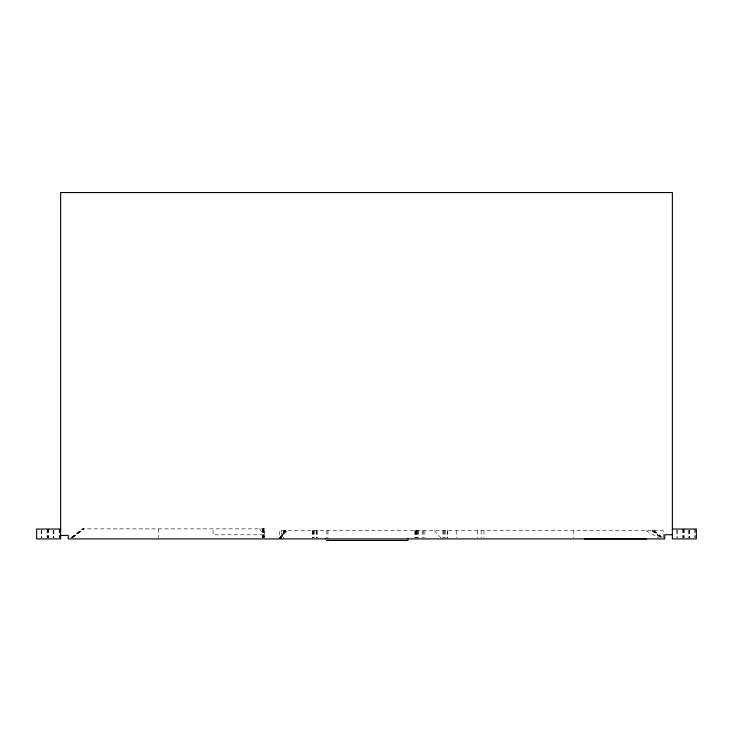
<?xml version="1.0" encoding="UTF-8"?>
<svg xmlns="http://www.w3.org/2000/svg" width="733" height="733" viewBox="0 0 733 733"><rect width="100%" height="100%" fill="white"/><g stroke="black" fill="none" stroke-linecap="round" stroke-linejoin="round"><path stroke-width="0.55" stroke-dasharray="3.67 2.75" d="M280.482 537.995L284.431 530.701M280.922 537.995L285.641 530.701L278.879 538.902M280.143 537.995L285.632 530.701M279.511 538.086L285.201 530.701M279.062 538.902L285.87 530.701M280.07 538.902L286.878 530.701M71.358 537.564L82.444 528.86L264.695 528.86L264.695 537.793M71.981 537.564L83.067 528.86M72.228 537.564L83.315 528.86M72.714 537.564L83.8 528.86M71.66 537.564L83.122 528.86M72.356 537.564L83.709 528.86M646.185 530.701L658.646 537.811M652.068 530.701L661.615 537.646M654.432 530.701L662.678 537.536M652.782 530.701L661.029 537.536M652.141 530.701L660.387 537.536M653.717 530.701L661.862 538.159M434.303 530.701L441.211 538.086M259.619 528.86L265.264 537.995M695.113 529.043L695.113 537.811M694.93 529.043L694.93 537.811M689.588 530.142L689.588 537.811M689.405 530.142L689.405 537.811M689.084 530.142L689.084 537.811M688.901 530.142L688.901 537.811M684.063 529.043L684.063 537.811M683.88 529.043L683.88 537.811M683.064 529.043L683.064 537.811M682.881 529.043L682.881 537.811M677.118 530.142L677.118 537.811M676.935 530.142L676.935 537.811M663.264 537.875L663.264 530.701L279.456 530.701L279.456 537.875M573.765 530.701L573.765 537.875M483.945 530.701L483.945 537.875M481.15 530.701L481.15 537.875M477.513 530.701L477.513 537.875M456.613 530.701L456.613 537.875M447.79 530.701L447.79 537.875M447.423 530.701L447.423 537.875M445.197 530.701L445.197 537.875M444.629 530.701L444.629 537.875M443.547 530.701L443.547 537.875M442.906 530.701L442.906 537.875M424.893 530.701L424.893 537.875M423.234 530.701L423.234 537.875M422.593 530.701L422.593 537.875M418.296 530.701L418.296 537.875M417.819 530.701L417.819 537.875M417.114 530.701L417.114 537.875M416.646 530.701L416.646 537.875M416.17 530.701L416.17 537.875M416.005 530.701L416.005 537.875M415.529 530.701L415.529 537.875M415.455 530.701L415.455 537.875M414.814 530.701L414.814 537.875M327.99 530.701L327.99 538.902M326.881 530.701L326.881 538.902M317.389 530.701L317.389 537.875M316.381 530.701L316.381 537.875M316.198 530.701L316.198 537.875M314.659 530.701L314.659 537.875M313.66 530.701L313.66 537.875M313.477 530.701L313.568 537.875M312.56 530.701L312.56 537.875M312.377 530.701L312.377 537.875M283.534 530.701L283.534 538.902M281.674 530.701L281.674 538.902M263.99 528.86L264.109 537.793M263.853 528.86L263.853 534.806L213.074 534.806L213.074 528.86M263.678 528.86L263.678 537.793M263.193 528.86L263.193 537.793M262.955 528.86L262.955 537.793M262.322 528.86L262.322 537.793M158.255 528.86L158.255 537.793M59.391 529.043L59.391 537.811M59.208 529.043L59.208 537.811M53.866 530.142L53.866 537.811M53.683 530.142L53.683 537.811M53.362 530.142L53.362 537.811M53.179 530.142L53.179 537.811M48.341 529.043L48.341 537.811M48.158 529.043L48.158 537.811M47.343 529.043L47.343 537.811M47.159 529.043L47.159 537.811M41.396 530.142L41.396 537.811M41.213 530.142L41.213 537.811"/><path stroke-width="1.1" d="M60.628 529.043L36.65 529.043L36.65 538.902L60.628 538.902L60.628 192.55L672.372 192.55L672.372 538.902L696.35 538.902L696.35 529.043L672.372 529.043M672.372 534.724L664.739 534.724L664.739 538.902L68.261 538.902L68.261 535.402L60.628 535.402M326.432 540.45L408.034 540.45M646.579 538.902L584.329 538.902M408.171 538.279L408.171 538.902M407.942 538.279L407.942 538.902M325.388 538.279L325.388 538.902"/></g></svg>
